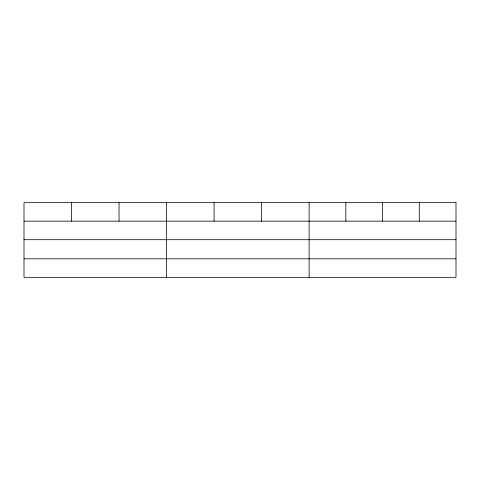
<?xml version="1.0" encoding="UTF-8"?>
<svg xmlns="http://www.w3.org/2000/svg" width="480" height="480" viewBox="0 0 480 480"><rect width="100%" height="100%" fill="white"/><g stroke="black" fill="none" stroke-linecap="round" stroke-linejoin="round"><path stroke-width="0.72" d="M24 221.16L456 221.16M24 239.7L456 239.7M24 258.804L456 258.804M419.28 202.656L419.28 221.16M382.56 202.656L382.56 221.16M345.84 202.656L345.84 221.16M309.12 202.656L309.12 277.344M261.6 202.656L261.6 221.16M214.08 202.656L214.08 221.16M166.56 202.656L166.56 277.344M119.04 202.656L119.04 221.16M71.52 202.656L71.52 221.16M456 202.656L24 202.656L24 277.344L456 277.344L456 202.656"/></g></svg>
